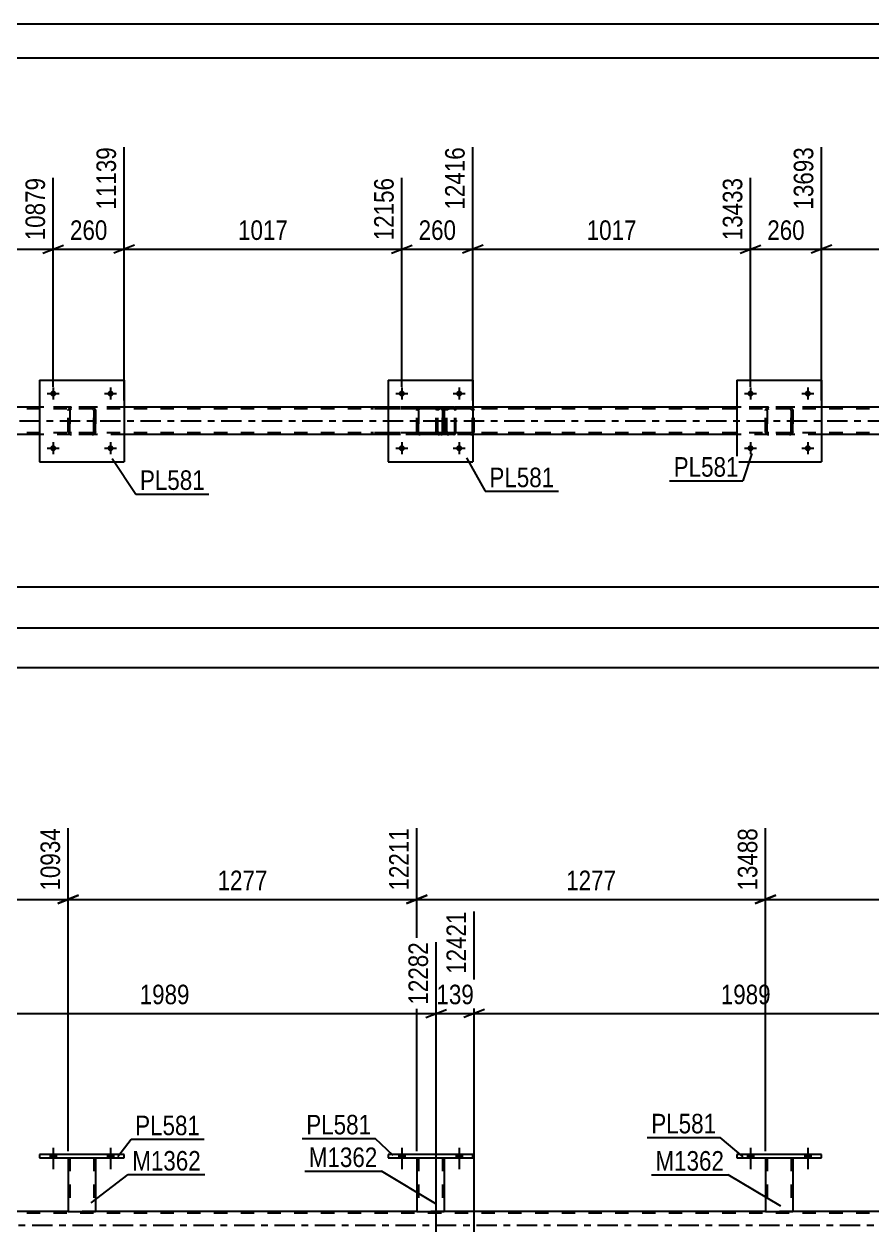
# Model space of a CAD drawing. Header units: millimetres. Extents: x -45 to 796, y -418 to 176.
# Drawn here: x 430.9 to 555.1, y -1 to 176 of the extents above; entities that cross this region are included whole.
import ezdxf

# ---------------------------------------------------------------- set-up
doc = ezdxf.new("R2010")
doc.units = ezdxf.units.MM
doc.linetypes.add('DXK_LINE_DOT2', pattern=[3.9198, 1.9599, -1.9599])
doc.linetypes.add('DXK_LINE_DOT3', pattern=[5.9187, 2.979, -0.9799, 0.9799, -0.9799])
doc.styles.add('Arial Narrow', font='ARIALN.TTF', dxfattribs={"height": 0.2})

# ---------------------------------------------------------------- blocks, each defined once
blk = doc.blocks.new('Unknown-122568648-1133')
at = {"color": 5, "linetype": 'Continuous'}
for p, q in [((795.73, 175.95), (-45.27, 175.95)), ((790.73, 170.95), (-40.27, 170.95))]:
    blk.add_line(p, q, dxfattribs=at)
blk = doc.blocks.new('Part-122568648-3938 - 3869')
at = {"color": 7, "linetype": 'DXK_LINE_DOT2'}
for p, q in [((539.53, 119.33), (539.57, 119.52)), ((539.57, 119.52), (539.53, 119.33)), ((539.53, 116.29), (539.53, 119.33)), ((539.53, 119.33), (539.53, 119.33)), ((539.53, 116.29), (539.53, 119.33)), ((539.77, 119.33), (539.79, 119.43)), ((539.77, 119.33), (539.79, 119.43)), ((539.77, 116.29), (539.77, 119.33)), ((539.77, 119.33), (539.77, 119.33)), ((539.77, 119.33), (539.77, 116.29)), ((539.84, 119.5), (539.79, 119.43)), ((539.83, 119.78), (540.01, 119.81)), ((540.01, 119.81), (539.83, 119.78)), ((539.92, 119.56), (539.84, 119.5)), ((540.01, 119.57), (539.92, 119.56)), ((543.05, 119.81), (540.01, 119.81)), ((543.05, 119.57), (540.01, 119.57)), ((543.05, 119.81), (543.23, 119.78)), ((543.23, 119.78), (543.05, 119.81)), ((543.14, 119.56), (543.05, 119.57)), ((543.22, 119.5), (543.14, 119.56)), ((543.22, 119.5), (543.27, 119.43)), ((543.27, 119.43), (543.29, 119.33)), ((543.29, 119.33), (543.27, 119.43)), ((543.29, 116.29), (543.29, 119.33)), ((543.29, 119.33), (543.29, 119.33)), ((543.29, 119.33), (543.29, 116.29)), ((543.49, 119.52), (543.53, 119.33)), ((543.53, 119.33), (543.49, 119.52)), ((543.53, 116.29), (543.53, 119.33)), ((543.53, 119.33), (543.53, 119.33)), ((543.53, 119.33), (543.53, 116.29)), ((539.53, 116.29), (539.53, 116.29)), ((539.57, 116.11), (539.53, 116.29)), ((539.53, 116.29), (539.57, 116.11)), ((539.77, 116.29), (539.77, 116.29)), ((539.79, 116.2), (539.77, 116.29)), ((539.79, 116.2), (539.77, 116.29)), ((539.84, 116.12), (539.79, 116.2)), ((540.01, 115.81), (539.83, 115.85)), ((539.83, 115.85), (540.01, 115.81)), ((539.92, 116.07), (539.84, 116.12)), ((540.01, 116.05), (539.92, 116.07)), ((543.05, 116.05), (540.01, 116.05)), ((543.05, 115.81), (540.01, 115.81)), ((543.14, 116.07), (543.05, 116.05)), ((543.23, 115.85), (543.05, 115.81)), ((543.05, 115.81), (543.23, 115.85)), ((543.22, 116.12), (543.14, 116.07)), ((543.27, 116.2), (543.22, 116.12)), ((543.29, 116.29), (543.27, 116.2)), ((543.27, 116.2), (543.29, 116.29)), ((543.29, 116.29), (543.29, 116.29)), ((543.53, 116.29), (543.49, 116.11)), ((543.49, 116.11), (543.53, 116.29)), ((543.53, 116.29), (543.53, 116.29))]:
    blk.add_line(p, q, dxfattribs=at)
at = {"color": 7, "linetype": 'DXK_LINE_DOT3'}
blk.add_line((541.53, 117.81), (541.53, 117.81), dxfattribs=at)
at = {"color": 7, "linetype": 'DXK_LINE_DOT2'}
for centre, start, end in [((540.01, 119.33), 112.5, 157.5), ((540.01, 119.33), 112.5, 157.5), ((543.05, 119.33), 22.5, 67.5), ((543.05, 119.33), 22.5, 67.5), ((540.01, 116.29), 202.5, 247.5), ((540.01, 116.29), 202.5, 247.5), ((543.05, 116.29), 292.5, 337.5), ((543.05, 116.29), 292.5, 337.5)]:
    blk.add_arc(centre, 0.48, start, end, dxfattribs=at)
blk = doc.blocks.new('Part-122568648-4022 - 3869')
at = {"color": 7, "linetype": 'DXK_LINE_DOT2'}
for p, q in [((699.79, 119.57), (57.33, 119.57)), ((699.79, 119.81), (75.61, 119.81)), ((445.57, 119.81), (433.17, 119.81)), ((496.65, 119.81), (484.25, 119.81)), ((547.73, 119.81), (535.33, 119.81)), ((699.79, 116.05), (57.33, 116.05)), ((445.57, 115.81), (433.17, 115.81)), ((496.65, 115.81), (484.25, 115.81)), ((547.73, 115.81), (535.33, 115.81))]:
    blk.add_line(p, q, dxfattribs=at)
at = {"color": 2, "linetype": 'Continuous'}
for p, q in [((433.17, 119.81), (394.49, 119.81)), ((484.25, 119.81), (445.57, 119.81)), ((535.33, 119.81), (496.65, 119.81)), ((576.37, 119.81), (547.73, 119.81)), ((433.17, 115.81), (394.49, 115.81)), ((484.25, 115.81), (445.57, 115.81)), ((535.33, 115.81), (496.65, 115.81)), ((576.51, 115.81), (547.73, 115.81))]:
    blk.add_line(p, q, dxfattribs=at)
at = {"color": 7, "linetype": 'DXK_LINE_DOT3'}
blk.add_line((57.33, 117.81), (699.79, 117.81), dxfattribs=at)
blk = doc.blocks.new('Part-122568648-4059 - 3869')
at = {"color": 7, "linetype": 'DXK_LINE_DOT2'}
for p, q in [((437.37, 119.33), (437.41, 119.52)), ((437.41, 119.52), (437.37, 119.33)), ((437.37, 116.29), (437.37, 119.33)), ((437.37, 119.33), (437.37, 119.33)), ((437.37, 116.29), (437.37, 119.33)), ((437.61, 119.33), (437.63, 119.43)), ((437.61, 119.33), (437.63, 119.43)), ((437.61, 116.29), (437.61, 119.33)), ((437.61, 119.33), (437.61, 119.33)), ((437.61, 119.33), (437.61, 116.29)), ((437.68, 119.5), (437.63, 119.43)), ((437.67, 119.78), (437.85, 119.81)), ((437.85, 119.81), (437.67, 119.78)), ((437.76, 119.56), (437.68, 119.5)), ((437.85, 119.57), (437.76, 119.56)), ((440.89, 119.81), (437.85, 119.81)), ((440.89, 119.57), (437.85, 119.57)), ((440.89, 119.81), (441.07, 119.78)), ((441.07, 119.78), (440.89, 119.81)), ((440.98, 119.56), (440.89, 119.57)), ((441.06, 119.5), (440.98, 119.56)), ((441.06, 119.5), (441.11, 119.43)), ((441.11, 119.43), (441.13, 119.33)), ((441.13, 119.33), (441.11, 119.43)), ((441.13, 116.29), (441.13, 119.33)), ((441.13, 119.33), (441.13, 119.33)), ((441.13, 119.33), (441.13, 116.29)), ((441.33, 119.52), (441.37, 119.33)), ((441.37, 119.33), (441.33, 119.52)), ((441.37, 116.29), (441.37, 119.33)), ((441.37, 119.33), (441.37, 119.33)), ((441.37, 119.33), (441.37, 116.29)), ((437.37, 116.29), (437.37, 116.29)), ((437.41, 116.11), (437.37, 116.29)), ((437.37, 116.29), (437.41, 116.11)), ((437.61, 116.29), (437.61, 116.29)), ((437.63, 116.2), (437.61, 116.29)), ((437.63, 116.2), (437.61, 116.29)), ((437.68, 116.12), (437.63, 116.2)), ((437.85, 115.81), (437.67, 115.85)), ((437.67, 115.85), (437.85, 115.81)), ((437.76, 116.07), (437.68, 116.12)), ((437.85, 116.05), (437.76, 116.07)), ((440.89, 116.05), (437.85, 116.05)), ((440.89, 115.81), (437.85, 115.81)), ((440.98, 116.07), (440.89, 116.05)), ((441.07, 115.85), (440.89, 115.81)), ((440.89, 115.81), (441.07, 115.85)), ((441.06, 116.12), (440.98, 116.07)), ((441.11, 116.2), (441.06, 116.12)), ((441.13, 116.29), (441.11, 116.2)), ((441.11, 116.2), (441.13, 116.29)), ((441.13, 116.29), (441.13, 116.29)), ((441.37, 116.29), (441.33, 116.11)), ((441.33, 116.11), (441.37, 116.29)), ((441.37, 116.29), (441.37, 116.29))]:
    blk.add_line(p, q, dxfattribs=at)
at = {"color": 7, "linetype": 'DXK_LINE_DOT3'}
blk.add_line((439.37, 117.81), (439.37, 117.81), dxfattribs=at)
at = {"color": 7, "linetype": 'DXK_LINE_DOT2'}
for centre, start, end in [((437.85, 119.33), 112.5, 157.5), ((437.85, 119.33), 112.5, 157.5), ((440.89, 119.33), 22.5, 67.5), ((440.89, 119.33), 22.5, 67.5), ((437.85, 116.29), 202.5, 247.5), ((437.85, 116.29), 202.5, 247.5), ((440.89, 116.29), 292.5, 337.5), ((440.89, 116.29), 292.5, 337.5)]:
    blk.add_arc(centre, 0.48, start, end, dxfattribs=at)
blk = doc.blocks.new('Part-122568648-3993 - 3869')
at = {"color": 7, "linetype": 'DXK_LINE_DOT2'}
for p, q in [((493.87, 119.81), (481.72, 119.81)), ((493.87, 119.57), (481.72, 119.57)), ((491.31, 119.5), (491.28, 119.33)), ((491.28, 116.29), (491.28, 119.33)), ((491.32, 119.52), (491.31, 119.5)), ((491.53, 119.33), (491.55, 119.43)), ((491.53, 116.29), (491.53, 119.33)), ((491.55, 119.43), (491.6, 119.5)), ((491.78, 119.81), (491.59, 119.78)), ((491.6, 119.5), (491.69, 119.56)), ((491.69, 119.56), (491.78, 119.57)), ((492.6, 119.81), (492.6, 119.57)), ((493.98, 119.78), (493.87, 119.81)), ((493.87, 119.57), (493.92, 119.56)), ((493.92, 119.56), (493.97, 119.5)), ((493.97, 119.5), (494, 119.43)), ((494.06, 119.67), (493.98, 119.78)), ((494, 119.43), (494.01, 119.33)), ((494.01, 116.29), (494.01, 119.33)), ((494.12, 119.52), (494.06, 119.67)), ((494.14, 119.33), (494.12, 119.52)), ((494.14, 116.29), (494.14, 119.33)), ((493.87, 116.05), (481.72, 116.05)), ((493.87, 115.81), (481.72, 115.81)), ((491.28, 116.29), (491.3, 116.2)), ((491.3, 116.2), (491.32, 116.11)), ((491.55, 116.2), (491.53, 116.29)), ((491.6, 116.13), (491.55, 116.2)), ((491.59, 115.85), (491.78, 115.81)), ((491.69, 116.07), (491.6, 116.13)), ((491.78, 116.05), (491.69, 116.07)), ((492.6, 115.81), (492.6, 116.05)), ((493.92, 116.07), (493.87, 116.05)), ((493.87, 115.81), (493.98, 115.85)), ((493.97, 116.13), (493.92, 116.07)), ((494, 116.2), (493.97, 116.13)), ((493.98, 115.85), (494.06, 115.96)), ((494.01, 116.29), (494, 116.2)), ((494.06, 115.96), (494.12, 116.11)), ((494.12, 116.11), (494.14, 116.29))]:
    blk.add_line(p, q, dxfattribs=at)
for centre, start, end in [((491.77, 119.32), 111.1941, 156.1506), ((491.77, 116.31), 203.8494, 248.8059)]:
    blk.add_arc(centre, 0.492, start, end, dxfattribs=at)
blk = doc.blocks.new('Part-122568648-4032 - 3869')
at = {"color": 7, "linetype": 'DXK_LINE_DOT2'}
for p, q in [((492.63, 119.5), (492.6, 119.33)), ((492.6, 116.29), (492.6, 119.33)), ((492.64, 119.52), (492.63, 119.5)), ((492.85, 119.33), (492.87, 119.43)), ((492.85, 116.29), (492.85, 119.33)), ((492.87, 119.43), (492.93, 119.5)), ((493.11, 119.81), (492.91, 119.78)), ((492.93, 119.5), (493.01, 119.56)), ((493.01, 119.56), (493.11, 119.57)), ((508.1, 119.81), (493.11, 119.81)), ((508.1, 119.57), (493.11, 119.57)), ((496.54, 119.78), (496.34, 119.81)), ((496.34, 119.57), (496.44, 119.56)), ((496.44, 119.56), (496.52, 119.5)), ((496.52, 119.5), (496.58, 119.43)), ((496.58, 119.43), (496.6, 119.33)), ((496.6, 116.29), (496.6, 119.33)), ((496.82, 119.5), (496.81, 119.52)), ((496.85, 119.33), (496.82, 119.5)), ((496.85, 116.29), (496.85, 119.33)), ((492.6, 116.29), (492.62, 116.2)), ((492.62, 116.2), (492.64, 116.11)), ((492.87, 116.2), (492.85, 116.29)), ((492.93, 116.13), (492.87, 116.2)), ((492.91, 115.85), (493.11, 115.81)), ((493.01, 116.07), (492.93, 116.13)), ((493.11, 116.05), (493.01, 116.07)), ((508.1, 116.05), (493.11, 116.05)), ((508.1, 115.81), (493.11, 115.81)), ((496.44, 116.07), (496.34, 116.05)), ((496.34, 115.81), (496.54, 115.85)), ((496.52, 116.13), (496.44, 116.07)), ((496.58, 116.2), (496.52, 116.13)), ((496.6, 116.29), (496.58, 116.2)), ((496.81, 116.11), (496.83, 116.2)), ((496.83, 116.2), (496.85, 116.29))]:
    blk.add_line(p, q, dxfattribs=at)
for centre, start, end in [((493.09, 119.31), 110.7583, 155.68), ((496.36, 119.31), 24.32, 69.2417), ((493.09, 116.32), 204.32, 249.2417), ((496.36, 116.32), 290.7583, 335.68)]:
    blk.add_arc(centre, 0.496, start, end, dxfattribs=at)
blk = doc.blocks.new('Part-122568648-4064 - 3869')
at = {"color": 2, "linetype": 'Continuous'}
for p, q in [((433.17, 123.81), (433.17, 111.81)), ((433.17, 123.81), (445.57, 123.81)), ((445.57, 123.81), (445.57, 111.81)), ((433.17, 111.81), (445.57, 111.81))]:
    blk.add_line(p, q, dxfattribs=at)
blk = doc.blocks.new('Part-122568648-4065 - 3869')
at = {"color": 7, "linetype": 'DXK_LINE_DOT2'}
for p, q in [((488.45, 119.33), (488.49, 119.52)), ((488.49, 119.52), (488.45, 119.33)), ((488.45, 116.29), (488.45, 119.33)), ((488.45, 119.33), (488.45, 119.33)), ((488.45, 116.29), (488.45, 119.33)), ((488.69, 119.33), (488.71, 119.43)), ((488.69, 119.33), (488.71, 119.43)), ((488.69, 116.29), (488.69, 119.33)), ((488.69, 119.33), (488.69, 119.33)), ((488.69, 119.33), (488.69, 116.29)), ((488.76, 119.5), (488.71, 119.43)), ((488.75, 119.78), (488.93, 119.81)), ((488.93, 119.81), (488.75, 119.78)), ((488.84, 119.56), (488.76, 119.5)), ((488.93, 119.57), (488.84, 119.56)), ((491.97, 119.81), (488.93, 119.81)), ((491.97, 119.57), (488.93, 119.57)), ((491.97, 119.81), (492.15, 119.78)), ((492.15, 119.78), (491.97, 119.81)), ((492.06, 119.56), (491.97, 119.57)), ((492.14, 119.5), (492.06, 119.56)), ((492.14, 119.5), (492.19, 119.43)), ((492.19, 119.43), (492.21, 119.33)), ((492.21, 119.33), (492.19, 119.43)), ((492.21, 116.29), (492.21, 119.33)), ((492.21, 119.33), (492.21, 119.33)), ((492.21, 119.33), (492.21, 116.29)), ((492.41, 119.52), (492.45, 119.33)), ((492.45, 119.33), (492.41, 119.52)), ((492.45, 116.29), (492.45, 119.33)), ((492.45, 119.33), (492.45, 119.33)), ((492.45, 119.33), (492.45, 116.29)), ((488.45, 116.29), (488.45, 116.29)), ((488.49, 116.11), (488.45, 116.29)), ((488.45, 116.29), (488.49, 116.11)), ((488.69, 116.29), (488.69, 116.29)), ((488.71, 116.2), (488.69, 116.29)), ((488.71, 116.2), (488.69, 116.29)), ((488.76, 116.12), (488.71, 116.2)), ((488.93, 115.81), (488.75, 115.85)), ((488.75, 115.85), (488.93, 115.81)), ((488.84, 116.07), (488.76, 116.12)), ((488.93, 116.05), (488.84, 116.07)), ((491.97, 116.05), (488.93, 116.05)), ((491.97, 115.81), (488.93, 115.81)), ((492.06, 116.07), (491.97, 116.05)), ((492.15, 115.85), (491.97, 115.81)), ((491.97, 115.81), (492.15, 115.85)), ((492.14, 116.12), (492.06, 116.07)), ((492.19, 116.2), (492.14, 116.12)), ((492.21, 116.29), (492.19, 116.2)), ((492.19, 116.2), (492.21, 116.29)), ((492.21, 116.29), (492.21, 116.29)), ((492.45, 116.29), (492.41, 116.11)), ((492.41, 116.11), (492.45, 116.29)), ((492.45, 116.29), (492.45, 116.29))]:
    blk.add_line(p, q, dxfattribs=at)
at = {"color": 7, "linetype": 'DXK_LINE_DOT3'}
blk.add_line((490.45, 117.81), (490.45, 117.81), dxfattribs=at)
at = {"color": 7, "linetype": 'DXK_LINE_DOT2'}
for centre, start, end in [((488.93, 119.33), 112.5, 157.5), ((488.93, 119.33), 112.5, 157.5), ((491.97, 119.33), 22.5, 67.5), ((491.97, 119.33), 22.5, 67.5), ((488.93, 116.29), 202.5, 247.5), ((488.93, 116.29), 202.5, 247.5), ((491.97, 116.29), 292.5, 337.5), ((491.97, 116.29), 292.5, 337.5)]:
    blk.add_arc(centre, 0.48, start, end, dxfattribs=at)
blk = doc.blocks.new('Part-122568648-4070 - 3869')
at = {"color": 2, "linetype": 'Continuous'}
for p, q in [((484.25, 123.81), (484.25, 111.81)), ((484.25, 123.81), (496.65, 123.81)), ((496.65, 123.81), (496.65, 111.81)), ((484.25, 111.81), (496.65, 111.81))]:
    blk.add_line(p, q, dxfattribs=at)
blk = doc.blocks.new('Bolt-122568648-4153 - 3869')
at = {"linetype": 'Continuous'}
for points in [[(486.69, 113.82, -1), (485.81, 113.82, -1)], [(495.09, 113.82, -1), (494.21, 113.82, -1)]]:
    blk.add_hatch(color=1, dxfattribs=at).paths.add_polyline_path(points)
at = {"color": 1, "linetype": 'Continuous'}
for p, q in [((485.37, 113.82), (487.13, 113.82)), ((486.25, 114.7), (486.25, 112.94)), ((493.77, 113.82), (495.53, 113.82)), ((494.65, 114.7), (494.65, 112.94))]:
    blk.add_line(p, q, dxfattribs=at)
blk = doc.blocks.new('Part-122568648-4083 - 3869')
at = {"color": 2, "linetype": 'Continuous'}
for p, q in [((535.33, 123.81), (535.33, 111.81)), ((535.33, 123.81), (547.73, 123.81)), ((547.73, 123.81), (547.73, 111.81)), ((535.33, 111.81), (547.73, 111.81))]:
    blk.add_line(p, q, dxfattribs=at)
blk = doc.blocks.new('Bolt-122568648-4109 - 3869')
at = {"linetype": 'Continuous'}
for points in [[(435.61, 113.82, -1), (434.73, 113.82, -1)], [(444.01, 113.82, -1), (443.13, 113.82, -1)]]:
    blk.add_hatch(color=1, dxfattribs=at).paths.add_polyline_path(points)
at = {"color": 1, "linetype": 'Continuous'}
for p, q in [((434.29, 113.82), (436.05, 113.82)), ((435.17, 114.7), (435.17, 112.94)), ((442.69, 113.82), (444.45, 113.82)), ((443.57, 114.7), (443.57, 112.94))]:
    blk.add_line(p, q, dxfattribs=at)
blk = doc.blocks.new('Bolt-122568648-4110 - 3869')
at = {"linetype": 'Continuous'}
for points in [[(435.61, 121.82, -1), (434.73, 121.82, -1)], [(444.01, 121.82, -1), (443.13, 121.82, -1)]]:
    blk.add_hatch(color=1, dxfattribs=at).paths.add_polyline_path(points)
at = {"color": 1, "linetype": 'Continuous'}
for p, q in [((435.17, 122.7), (435.17, 120.94)), ((443.57, 122.7), (443.57, 120.94)), ((434.29, 121.82), (436.05, 121.82)), ((442.69, 121.82), (444.45, 121.82))]:
    blk.add_line(p, q, dxfattribs=at)
blk = doc.blocks.new('Bolt-122568648-4142 - 3869')
at = {"linetype": 'Continuous'}
for points in [[(486.69, 121.82, -1), (485.81, 121.82, -1)], [(495.09, 121.82, -1), (494.21, 121.82, -1)]]:
    blk.add_hatch(color=1, dxfattribs=at).paths.add_polyline_path(points)
at = {"color": 1, "linetype": 'Continuous'}
for p, q in [((486.25, 122.7), (486.25, 120.94)), ((494.65, 122.7), (494.65, 120.94)), ((485.37, 121.82), (487.13, 121.82)), ((493.77, 121.82), (495.53, 121.82))]:
    blk.add_line(p, q, dxfattribs=at)
blk = doc.blocks.new('Bolt-122568648-4143 - 3869')
at = {"linetype": 'Continuous'}
for points in [[(537.77, 113.82, -1), (536.89, 113.82, -1)], [(546.17, 113.82, -1), (545.29, 113.82, -1)]]:
    blk.add_hatch(color=1, dxfattribs=at).paths.add_polyline_path(points)
at = {"color": 1, "linetype": 'Continuous'}
for p, q in [((536.45, 113.82), (538.21, 113.82)), ((537.33, 114.7), (537.33, 112.94)), ((544.85, 113.82), (546.61, 113.82)), ((545.73, 114.7), (545.73, 112.94))]:
    blk.add_line(p, q, dxfattribs=at)
blk = doc.blocks.new('Bolt-122568648-4144 - 3869')
at = {"linetype": 'Continuous'}
for points in [[(537.77, 121.82, -1), (536.89, 121.82, -1)], [(546.17, 121.82, -1), (545.29, 121.82, -1)]]:
    blk.add_hatch(color=1, dxfattribs=at).paths.add_polyline_path(points)
at = {"color": 1, "linetype": 'Continuous'}
for p, q in [((537.33, 122.7), (537.33, 120.94)), ((545.73, 122.7), (545.73, 120.94)), ((536.45, 121.82), (538.21, 121.82)), ((544.85, 121.82), (546.61, 121.82))]:
    blk.add_line(p, q, dxfattribs=at)
blk = doc.blocks.new('Bolt-122568648-5438 - 5055')
at = {"linetype": 'Continuous'}
for points in [[(485.81, 9.84), (486.69, 9.84), (486.69, 10.32), (485.81, 10.32)], [(494.21, 9.84), (495.09, 9.84), (495.09, 10.32), (494.21, 10.32)]]:
    blk.add_hatch(color=1, dxfattribs=at).paths.add_polyline_path(points)
at = {"color": 1, "linetype": 'Continuous'}
for p, q in [((486.25, 11.32), (486.25, 8.2)), ((494.65, 11.32), (494.65, 8.2)), ((485.81, 10.32), (485.81, 9.84)), ((486.69, 10.32), (486.69, 9.84)), ((494.21, 10.32), (494.21, 9.84)), ((495.09, 10.32), (495.09, 9.84))]:
    blk.add_line(p, q, dxfattribs=at)
blk = doc.blocks.new('Part-122568648-5390 - 5055')
at = {"color": 2, "linetype": 'Continuous'}
for p, q in [((433.17, 10.32), (433.17, 9.84)), ((445.57, 10.32), (433.17, 10.32)), ((433.17, 9.84), (445.57, 9.84)), ((445.57, 9.84), (445.57, 10.32))]:
    blk.add_line(p, q, dxfattribs=at)
blk = doc.blocks.new('Part-122568648-5289 - 5055')
at = {"color": 2, "linetype": 'Continuous'}
for p, q in [((437.37, 2), (390.29, 2)), ((488.45, 2), (441.37, 2)), ((539.53, 2), (492.45, 2)), ((576.51, 2), (543.53, 2))]:
    blk.add_line(p, q, dxfattribs=at)
at = {"color": 7, "linetype": 'DXK_LINE_DOT2'}
for p, q in [((441.37, 2), (437.37, 2)), ((492.45, 2), (488.45, 2)), ((543.53, 2), (539.53, 2)), ((699.79, 1.76), (0, 1.76))]:
    blk.add_line(p, q, dxfattribs=at)
at = {"color": 7, "linetype": 'DXK_LINE_DOT3'}
blk.add_line((0, 0), (699.79, 0), dxfattribs=at)
blk = doc.blocks.new('Bolt-122568648-5478 - 5055')
at = {"linetype": 'Continuous'}
for points in [[(536.89, 9.84), (537.77, 9.84), (537.77, 10.32), (536.89, 10.32)], [(545.29, 9.84), (546.17, 9.84), (546.17, 10.32), (545.29, 10.32)]]:
    blk.add_hatch(color=1, dxfattribs=at).paths.add_polyline_path(points)
at = {"color": 1, "linetype": 'Continuous'}
for p, q in [((537.33, 11.32), (537.33, 8.2)), ((545.73, 11.32), (545.73, 8.2)), ((536.89, 10.32), (536.89, 9.84)), ((537.77, 10.32), (537.77, 9.84)), ((545.29, 10.32), (545.29, 9.84)), ((546.17, 10.32), (546.17, 9.84))]:
    blk.add_line(p, q, dxfattribs=at)
blk = doc.blocks.new('Part-122568648-5385 - 5055')
at = {"color": 2, "linetype": 'Continuous'}
for p, q in [((437.37, 9.84), (437.37, 2)), ((441.37, 9.84), (441.37, 2)), ((437.37, 2), (441.37, 2))]:
    blk.add_line(p, q, dxfattribs=at)
at = {"color": 7, "linetype": 'DXK_LINE_DOT2'}
for p, q in [((437.37, 9.84), (441.37, 9.84)), ((437.37, 9.84), (437.37, 9.84)), ((437.37, 9.84), (437.37, 9.84)), ((437.61, 9.84), (437.61, 2)), ((441.13, 9.84), (441.13, 2)), ((441.37, 9.84), (441.37, 9.84)), ((441.37, 9.84), (441.37, 9.84)), ((441.07, 2), (441.11, 2)), ((441.07, 2), (441.11, 2)), ((441.11, 2), (441.13, 2)), ((441.11, 2), (441.13, 2))]:
    blk.add_line(p, q, dxfattribs=at)
blk = doc.blocks.new('Bolt-122568648-5436 - 5055')
at = {"linetype": 'Continuous'}
for points in [[(434.73, 9.84), (435.61, 9.84), (435.61, 10.32), (434.73, 10.32)], [(443.13, 9.84), (444.01, 9.84), (444.01, 10.32), (443.13, 10.32)]]:
    blk.add_hatch(color=1, dxfattribs=at).paths.add_polyline_path(points)
at = {"color": 1, "linetype": 'Continuous'}
for p, q in [((435.17, 11.32), (435.17, 8.2)), ((443.57, 11.32), (443.57, 8.2)), ((434.73, 10.32), (434.73, 9.84)), ((435.61, 10.32), (435.61, 9.84)), ((443.13, 10.32), (443.13, 9.84)), ((444.01, 10.32), (444.01, 9.84))]:
    blk.add_line(p, q, dxfattribs=at)
blk = doc.blocks.new('Bolt-122568648-5437 - 5055')
at = {"linetype": 'Continuous'}
for points in [[(434.73, 9.84), (435.61, 9.84), (435.61, 10.32), (434.73, 10.32)], [(443.13, 9.84), (444.01, 9.84), (444.01, 10.32), (443.13, 10.32)]]:
    blk.add_hatch(color=1, dxfattribs=at).paths.add_polyline_path(points)
at = {"color": 1, "linetype": 'Continuous'}
for p, q in [((435.17, 11.32), (435.17, 8.2)), ((443.57, 11.32), (443.57, 8.2)), ((434.73, 10.32), (434.73, 9.84)), ((435.61, 10.32), (435.61, 9.84)), ((443.13, 10.32), (443.13, 9.84)), ((444.01, 10.32), (444.01, 9.84))]:
    blk.add_line(p, q, dxfattribs=at)
blk = doc.blocks.new('Part-122568648-5444 - 5055')
at = {"color": 2, "linetype": 'Continuous'}
for p, q in [((488.45, 9.84), (488.45, 2)), ((492.45, 9.84), (492.45, 2)), ((488.45, 2), (492.45, 2))]:
    blk.add_line(p, q, dxfattribs=at)
at = {"color": 7, "linetype": 'DXK_LINE_DOT2'}
for p, q in [((488.45, 9.84), (492.45, 9.84)), ((488.45, 9.84), (488.45, 9.84)), ((488.45, 9.84), (488.45, 9.84)), ((488.69, 9.84), (488.69, 2)), ((492.21, 9.84), (492.21, 2)), ((492.45, 9.84), (492.45, 9.84)), ((492.45, 9.84), (492.45, 9.84)), ((492.15, 2), (492.19, 2)), ((492.15, 2), (492.19, 2)), ((492.19, 2), (492.21, 2)), ((492.19, 2), (492.21, 2))]:
    blk.add_line(p, q, dxfattribs=at)
blk = doc.blocks.new('Part-122568648-5449 - 5055')
at = {"color": 2, "linetype": 'Continuous'}
for p, q in [((484.25, 10.32), (484.25, 9.84)), ((496.65, 10.32), (484.25, 10.32)), ((484.25, 9.84), (496.65, 9.84)), ((496.65, 9.84), (496.65, 10.32))]:
    blk.add_line(p, q, dxfattribs=at)
blk = doc.blocks.new('Part-122568648-5459 - 5055')
at = {"color": 2, "linetype": 'Continuous'}
for p, q in [((539.53, 9.84), (539.53, 2)), ((543.53, 9.84), (543.53, 2)), ((539.53, 2), (543.53, 2))]:
    blk.add_line(p, q, dxfattribs=at)
at = {"color": 7, "linetype": 'DXK_LINE_DOT2'}
for p, q in [((539.53, 9.84), (543.53, 9.84)), ((539.53, 9.84), (539.53, 9.84)), ((539.53, 9.84), (539.53, 9.84)), ((539.77, 9.84), (539.77, 2)), ((543.29, 9.84), (543.29, 2)), ((543.53, 9.84), (543.53, 9.84)), ((543.53, 9.84), (543.53, 9.84)), ((543.23, 2), (543.27, 2)), ((543.23, 2), (543.27, 2)), ((543.27, 2), (543.29, 2)), ((543.27, 2), (543.29, 2))]:
    blk.add_line(p, q, dxfattribs=at)
blk = doc.blocks.new('Part-122568648-5464 - 5055')
at = {"color": 2, "linetype": 'Continuous'}
for p, q in [((535.33, 10.32), (535.33, 9.84)), ((547.73, 10.32), (535.33, 10.32)), ((535.33, 9.84), (547.73, 9.84)), ((547.73, 9.84), (547.73, 10.32))]:
    blk.add_line(p, q, dxfattribs=at)
blk = doc.blocks.new('Bolt-122568648-5477 - 5055')
at = {"linetype": 'Continuous'}
for points in [[(485.81, 9.84), (486.69, 9.84), (486.69, 10.32), (485.81, 10.32)], [(494.21, 9.84), (495.09, 9.84), (495.09, 10.32), (494.21, 10.32)]]:
    blk.add_hatch(color=1, dxfattribs=at).paths.add_polyline_path(points)
at = {"color": 1, "linetype": 'Continuous'}
for p, q in [((486.25, 11.32), (486.25, 8.2)), ((494.65, 11.32), (494.65, 8.2)), ((485.81, 10.32), (485.81, 9.84)), ((486.69, 10.32), (486.69, 9.84)), ((494.21, 10.32), (494.21, 9.84)), ((495.09, 10.32), (495.09, 9.84))]:
    blk.add_line(p, q, dxfattribs=at)
blk = doc.blocks.new('Bolt-122568648-5479 - 5055')
at = {"linetype": 'Continuous'}
for points in [[(536.89, 9.84), (537.77, 9.84), (537.77, 10.32), (536.89, 10.32)], [(545.29, 9.84), (546.17, 9.84), (546.17, 10.32), (545.29, 10.32)]]:
    blk.add_hatch(color=1, dxfattribs=at).paths.add_polyline_path(points)
at = {"color": 1, "linetype": 'Continuous'}
for p, q in [((537.33, 11.32), (537.33, 8.2)), ((545.73, 11.32), (545.73, 8.2)), ((536.89, 10.32), (536.89, 9.84)), ((537.77, 10.32), (537.77, 9.84)), ((545.29, 10.32), (545.29, 9.84)), ((546.17, 10.32), (546.17, 9.84))]:
    blk.add_line(p, q, dxfattribs=at)
blk = doc.blocks.new('StraightDimension-122568648-4487 - 3869')
at = {"color": 7, "linetype": 'Continuous'}
blk.add_line((14.77, 81.68), (700.43, 81.68), dxfattribs=at)
blk = doc.blocks.new('StraightDimension-122568648-4349 - 3869')
at = {"color": 7, "linetype": 'Continuous'}
blk.add_line((15.41, 93.53), (580.9, 93.53), dxfattribs=at)
blk = doc.blocks.new('StraightDimension-122568648-4508 - 3869')
at = {"color": 7, "linetype": 'Continuous'}
blk.add_line((15.41, 87.48), (699.79, 87.48), dxfattribs=at)
blk = doc.blocks.new('StraightDimension-122568648-12211 - 3869')
at = {"color": 7, "linetype": 'Continuous'}
for p, q in [((547.73, 120.81), (547.73, 157.93)), ((579.97, 125.98), (579.97, 157.93)), ((549.23, 143.59), (546.23, 142.39)), ((578.47, 142.39), (581.47, 143.59)), ((547.73, 142.99), (579.97, 142.99))]:
    blk.add_line(p, q, dxfattribs=at)
at = {"color": 0, "linetype": 'Continuous'}
blk.add_wipeout([(579.37, 158.53), (575.17, 158.53), (575.17, 148.19), (579.37, 148.19)], dxfattribs=at)
at = {"color": 0}
blk.add_wipeout([(567.19, 143.74), (567.19, 147.94), (560.51, 147.94), (560.51, 143.74)], dxfattribs=at)
at = {"color": 3, "linetype": 'Continuous', "style": 'Arial Narrow'}
blk.add_text('14499', height=2.863, rotation=90.0002, dxfattribs=at).set_placement((578.77, 148.79))
at = {"color": 3, "style": 'Arial Narrow'}
blk.add_text('806', height=2.863, dxfattribs=at).set_placement((561.11, 144.34))
blk = doc.blocks.new('StraightDimension-122568648-12212 - 3869')
at = {"color": 7, "linetype": 'Continuous'}
for p, q in [((547.73, 120.81), (547.73, 157.93)), ((537.33, 122.82), (537.33, 153.43)), ((535.83, 142.39), (538.83, 143.59)), ((549.23, 143.59), (546.23, 142.39)), ((537.33, 142.99), (547.73, 142.99))]:
    blk.add_line(p, q, dxfattribs=at)
at = {"color": 0}
blk.add_wipeout([(545.87, 143.74), (545.87, 147.94), (539.19, 147.94), (539.19, 143.74)], dxfattribs=at)
at = {"color": 3, "style": 'Arial Narrow'}
blk.add_text('260', height=2.863, dxfattribs=at).set_placement((539.79, 144.34))
at = {"color": 0, "linetype": 'Continuous'}
blk.add_wipeout([(547.13, 158.53), (542.93, 158.53), (542.93, 148.19), (547.13, 148.19)], dxfattribs=at)
at = {"color": 3, "linetype": 'Continuous', "style": 'Arial Narrow'}
blk.add_text('13693', height=2.863, rotation=90.0002, dxfattribs=at).set_placement((546.53, 148.79))
blk = doc.blocks.new('StraightDimension-122568648-12213 - 3869')
at = {"color": 7, "linetype": 'Continuous'}
for p, q in [((496.65, 120.81), (496.65, 157.93)), ((537.33, 122.82), (537.33, 153.43)), ((498.15, 143.59), (495.15, 142.39)), ((535.83, 142.39), (538.83, 143.59)), ((496.65, 142.99), (537.33, 142.99))]:
    blk.add_line(p, q, dxfattribs=at)
at = {"color": 0, "linetype": 'Continuous'}
blk.add_wipeout([(536.73, 154.03), (532.53, 154.03), (532.53, 143.69), (536.73, 143.69)], dxfattribs=at)
at = {"color": 0}
blk.add_wipeout([(521.25, 143.74), (521.25, 147.94), (512.73, 147.94), (512.73, 143.74)], dxfattribs=at)
at = {"color": 3, "linetype": 'Continuous', "style": 'Arial Narrow'}
blk.add_text('13433', height=2.863, rotation=90.0002, dxfattribs=at).set_placement((536.13, 144.29))
at = {"color": 3, "style": 'Arial Narrow'}
blk.add_text('1017', height=2.863, dxfattribs=at).set_placement((513.33, 144.34))
blk = doc.blocks.new('StraightDimension-122568648-12214 - 3869')
at = {"color": 7, "linetype": 'Continuous'}
for p, q in [((496.65, 120.81), (496.65, 157.93)), ((486.25, 122.82), (486.25, 153.43)), ((484.75, 142.39), (487.75, 143.59)), ((498.15, 143.59), (495.15, 142.39)), ((486.25, 142.99), (496.65, 142.99))]:
    blk.add_line(p, q, dxfattribs=at)
at = {"color": 0}
blk.add_wipeout([(494.79, 143.74), (494.79, 147.94), (488.11, 147.94), (488.11, 143.74)], dxfattribs=at)
at = {"color": 3, "style": 'Arial Narrow'}
blk.add_text('260', height=2.863, dxfattribs=at).set_placement((488.71, 144.34))
at = {"color": 0, "linetype": 'Continuous'}
blk.add_wipeout([(496.05, 158.53), (491.85, 158.53), (491.85, 148.19), (496.05, 148.19)], dxfattribs=at)
at = {"color": 3, "linetype": 'Continuous', "style": 'Arial Narrow'}
blk.add_text('12416', height=2.863, rotation=90.0002, dxfattribs=at).set_placement((495.45, 148.79))
blk = doc.blocks.new('StraightDimension-122568648-12215 - 3869')
at = {"color": 7, "linetype": 'Continuous'}
for p, q in [((445.57, 120.81), (445.57, 157.93)), ((486.25, 122.82), (486.25, 153.43)), ((447.07, 143.59), (444.07, 142.39)), ((484.75, 142.39), (487.75, 143.59)), ((445.57, 142.99), (486.25, 142.99))]:
    blk.add_line(p, q, dxfattribs=at)
at = {"color": 0, "linetype": 'Continuous'}
blk.add_wipeout([(485.65, 154.03), (481.45, 154.03), (481.45, 143.69), (485.65, 143.69)], dxfattribs=at)
at = {"color": 0}
blk.add_wipeout([(470.17, 143.74), (470.17, 147.94), (461.65, 147.94), (461.65, 143.74)], dxfattribs=at)
at = {"color": 3, "linetype": 'Continuous', "style": 'Arial Narrow'}
blk.add_text('12156', height=2.863, rotation=90.0002, dxfattribs=at).set_placement((485.05, 144.29))
at = {"color": 3, "style": 'Arial Narrow'}
blk.add_text('1017', height=2.863, dxfattribs=at).set_placement((462.25, 144.34))
blk = doc.blocks.new('StraightDimension-122568648-12216 - 3869')
at = {"color": 7, "linetype": 'Continuous'}
for p, q in [((445.57, 120.81), (445.57, 157.93)), ((435.17, 122.82), (435.17, 153.43)), ((433.67, 142.39), (436.67, 143.59)), ((447.07, 143.59), (444.07, 142.39)), ((435.17, 142.99), (445.57, 142.99))]:
    blk.add_line(p, q, dxfattribs=at)
at = {"color": 0}
blk.add_wipeout([(443.71, 143.74), (443.71, 147.94), (437.03, 147.94), (437.03, 143.74)], dxfattribs=at)
at = {"color": 3, "style": 'Arial Narrow'}
blk.add_text('260', height=2.863, dxfattribs=at).set_placement((437.63, 144.34))
at = {"color": 0, "linetype": 'Continuous'}
blk.add_wipeout([(444.97, 158.53), (440.77, 158.53), (440.77, 148.19), (444.97, 148.19)], dxfattribs=at)
at = {"color": 3, "linetype": 'Continuous', "style": 'Arial Narrow'}
blk.add_text('11139', height=2.863, rotation=90.0002, dxfattribs=at).set_placement((444.37, 148.79))
blk = doc.blocks.new('StraightDimension-122568648-12217 - 3869')
at = {"color": 7, "linetype": 'Continuous'}
for p, q in [((394.49, 120.81), (394.49, 156.1)), ((435.17, 122.82), (435.17, 153.43)), ((395.99, 143.59), (392.99, 142.39)), ((433.67, 142.39), (436.67, 143.59)), ((394.49, 142.99), (435.17, 142.99))]:
    blk.add_line(p, q, dxfattribs=at)
at = {"color": 0, "linetype": 'Continuous'}
blk.add_wipeout([(434.57, 154.03), (430.37, 154.03), (430.37, 143.69), (434.57, 143.69)], dxfattribs=at)
at = {"color": 0}
blk.add_wipeout([(419.09, 143.74), (419.09, 147.94), (410.57, 147.94), (410.57, 143.74)], dxfattribs=at)
at = {"color": 3, "linetype": 'Continuous', "style": 'Arial Narrow'}
blk.add_text('10879', height=2.863, rotation=90.0002, dxfattribs=at).set_placement((433.97, 144.29))
at = {"color": 3, "style": 'Arial Narrow'}
blk.add_text('1017', height=2.863, dxfattribs=at).set_placement((411.17, 144.34))
blk = doc.blocks.new('StraightDimension-122568648-6323 - 5055')
at = {"color": 7, "linetype": 'Continuous'}
for p, q in [((539.53, 10.84), (539.53, 58.15)), ((590.61, 10.84), (590.61, 58.15)), ((541.03, 48.31), (538.03, 47.11)), ((589.11, 47.11), (592.11, 48.31)), ((539.53, 47.71), (590.61, 47.71))]:
    blk.add_line(p, q, dxfattribs=at)
at = {"color": 0, "linetype": 'Continuous'}
blk.add_wipeout([(590.01, 58.75), (585.81, 58.75), (585.81, 48.41), (590.01, 48.41)], dxfattribs=at)
at = {"color": 0}
blk.add_wipeout([(569.33, 48.46), (569.33, 52.66), (560.81, 52.66), (560.81, 48.46)], dxfattribs=at)
at = {"color": 3, "linetype": 'Continuous', "style": 'Arial Narrow'}
blk.add_text('14765', height=2.863, rotation=90.0002, dxfattribs=at).set_placement((589.41, 49.01))
at = {"color": 3, "style": 'Arial Narrow'}
blk.add_text('1277', height=2.863, dxfattribs=at).set_placement((561.41, 49.06))
blk = doc.blocks.new('StraightDimension-122568648-13005 - 5055')
at = {"color": 7, "linetype": 'Continuous'}
for p, q in [((496.85, -1), (496.85, 45.94)), ((576.41, -1), (576.41, 41.44)), ((498.35, 31.6), (495.35, 30.4)), ((496.85, 31), (576.41, 31)), ((574.91, 30.4), (577.91, 31.6))]:
    blk.add_line(p, q, dxfattribs=at)
at = {"color": 0, "linetype": 'Continuous'}
blk.add_wipeout([(575.81, 42.04), (571.61, 42.04), (571.61, 31.7), (575.81, 31.7)], dxfattribs=at)
at = {"color": 0}
blk.add_wipeout([(540.89, 31.75), (540.89, 35.95), (532.38, 35.95), (532.38, 31.75)], dxfattribs=at)
at = {"color": 3, "linetype": 'Continuous', "style": 'Arial Narrow'}
blk.add_text('14410', height=2.863, rotation=90.0002, dxfattribs=at).set_placement((575.21, 32.3))
at = {"color": 3, "style": 'Arial Narrow'}
blk.add_text('1989', height=2.863, dxfattribs=at).set_placement((532.98, 32.35))
blk = doc.blocks.new('StraightDimension-122568648-6313 - 5055')
at = {"color": 7, "linetype": 'Continuous'}
for p, q in [((488.45, 10.84), (488.45, 58.15)), ((539.53, 10.84), (539.53, 58.15)), ((489.95, 48.31), (486.95, 47.11)), ((538.03, 47.11), (541.03, 48.31)), ((488.45, 47.71), (539.53, 47.71))]:
    blk.add_line(p, q, dxfattribs=at)
at = {"color": 0, "linetype": 'Continuous'}
blk.add_wipeout([(538.93, 58.75), (534.73, 58.75), (534.73, 48.41), (538.93, 48.41)], dxfattribs=at)
at = {"color": 0}
blk.add_wipeout([(518.25, 48.46), (518.25, 52.66), (509.73, 52.66), (509.73, 48.46)], dxfattribs=at)
at = {"color": 3, "linetype": 'Continuous', "style": 'Arial Narrow'}
blk.add_text('13488', height=2.863, rotation=90.0002, dxfattribs=at).set_placement((538.33, 49.01))
at = {"color": 3, "style": 'Arial Narrow'}
blk.add_text('1277', height=2.863, dxfattribs=at).set_placement((510.33, 49.06))
blk = doc.blocks.new('StraightDimension-122568648-6303 - 5055')
at = {"color": 7, "linetype": 'Continuous'}
for p, q in [((437.37, 10.84), (437.37, 58.15)), ((488.45, 10.84), (488.45, 58.15)), ((438.87, 48.31), (435.87, 47.11)), ((486.95, 47.11), (489.95, 48.31)), ((437.37, 47.71), (488.45, 47.71))]:
    blk.add_line(p, q, dxfattribs=at)
at = {"color": 0, "linetype": 'Continuous'}
blk.add_wipeout([(487.85, 58.75), (483.65, 58.75), (483.65, 48.41), (487.85, 48.41)], dxfattribs=at)
at = {"color": 0}
blk.add_wipeout([(467.17, 48.46), (467.17, 52.66), (458.65, 52.66), (458.65, 48.46)], dxfattribs=at)
at = {"color": 3, "linetype": 'Continuous', "style": 'Arial Narrow'}
blk.add_text('12211', height=2.863, rotation=90.0002, dxfattribs=at).set_placement((487.25, 49.01))
at = {"color": 3, "style": 'Arial Narrow'}
blk.add_text('1277', height=2.863, dxfattribs=at).set_placement((459.25, 49.06))
blk = doc.blocks.new('StraightDimension-122568648-6293 - 5055')
at = {"color": 7, "linetype": 'Continuous'}
for p, q in [((437.37, 10.84), (437.37, 58.15)), ((386.29, 10.84), (386.29, 56.33)), ((387.79, 48.31), (384.79, 47.11)), ((435.87, 47.11), (438.87, 48.31)), ((386.29, 47.71), (437.37, 47.71))]:
    blk.add_line(p, q, dxfattribs=at)
at = {"color": 0, "linetype": 'Continuous'}
blk.add_wipeout([(436.77, 58.75), (432.57, 58.75), (432.57, 48.41), (436.77, 48.41)], dxfattribs=at)
at = {"color": 0}
blk.add_wipeout([(416.09, 48.46), (416.09, 52.66), (407.57, 52.66), (407.57, 48.46)], dxfattribs=at)
at = {"color": 3, "linetype": 'Continuous', "style": 'Arial Narrow'}
blk.add_text('10934', height=2.863, rotation=90.0002, dxfattribs=at).set_placement((436.17, 49.01))
at = {"color": 3, "style": 'Arial Narrow'}
blk.add_text('1277', height=2.863, dxfattribs=at).set_placement((408.17, 49.06))
blk = doc.blocks.new('StraightDimension-122568648-13006 - 5055')
at = {"color": 7, "linetype": 'Continuous'}
for p, q in [((496.85, -1), (496.85, 45.94)), ((491.28, -1), (491.28, 41.44)), ((489.78, 30.4), (492.78, 31.6)), ((491.28, 31), (496.85, 31)), ((498.35, 31.6), (495.35, 30.4))]:
    blk.add_line(p, q, dxfattribs=at)
at = {"color": 0}
blk.add_wipeout([(497.41, 31.75), (497.41, 35.95), (490.72, 35.95), (490.72, 31.75)], dxfattribs=at)
at = {"color": 3, "style": 'Arial Narrow'}
blk.add_text('139', height=2.863, dxfattribs=at).set_placement((491.32, 32.35))
at = {"color": 0, "linetype": 'Continuous'}
blk.add_wipeout([(496.25, 46.54), (492.05, 46.54), (492.05, 36.2), (496.25, 36.2)], dxfattribs=at)
at = {"color": 3, "linetype": 'Continuous', "style": 'Arial Narrow'}
blk.add_text('12421', height=2.863, rotation=90.0002, dxfattribs=at).set_placement((495.65, 36.8))
blk = doc.blocks.new('StraightDimension-122568648-13007 - 5055')
at = {"color": 7, "linetype": 'Continuous'}
for p, q in [((411.72, -1), (411.72, 45.94)), ((491.28, -1), (491.28, 41.44)), ((413.22, 31.6), (410.22, 30.4)), ((411.72, 31), (491.28, 31)), ((489.78, 30.4), (492.78, 31.6))]:
    blk.add_line(p, q, dxfattribs=at)
at = {"color": 0, "linetype": 'Continuous'}
blk.add_wipeout([(490.68, 42.04), (486.48, 42.04), (486.48, 31.7), (490.68, 31.7)], dxfattribs=at)
at = {"color": 0}
blk.add_wipeout([(455.76, 31.75), (455.76, 35.95), (447.24, 35.95), (447.24, 31.75)], dxfattribs=at)
at = {"color": 3, "linetype": 'Continuous', "style": 'Arial Narrow'}
blk.add_text('12282', height=2.863, rotation=90.0002, dxfattribs=at).set_placement((490.08, 32.3))
at = {"color": 3, "style": 'Arial Narrow'}
blk.add_text('1989', height=2.863, dxfattribs=at).set_placement((447.84, 32.35))
blk = doc.blocks.new('Mark-122568648-4066 - 3869')
at = {"color": 0}
blk.add_wipeout([(508.59, 108.11), (508.59, 111.11), (499.08, 111.11), (499.08, 108.11)], dxfattribs=at)
blk.add_wipeout([(508.59, 108.11), (508.59, 111.11), (499.08, 111.11), (499.08, 108.11)], dxfattribs=at)
at = {"color": 30, "linetype": 'Continuous'}
for p, q in [((495.71, 112.43), (498.48, 107.51)), ((498.48, 107.51), (509.19, 107.51))]:
    blk.add_line(p, q, dxfattribs=at)
at = {"color": 3, "style": 'Arial Narrow'}
blk.add_text('PL581', height=2.863, dxfattribs=at).set_placement((499.08, 108.11))
blk = doc.blocks.new('Mark-122568648-4060 - 3869')
at = {"color": 0}
blk.add_wipeout([(457.38, 107.71), (457.38, 110.71), (447.88, 110.71), (447.88, 107.71)], dxfattribs=at)
blk.add_wipeout([(457.38, 107.71), (457.38, 110.71), (447.88, 110.71), (447.88, 107.71)], dxfattribs=at)
at = {"color": 30, "linetype": 'Continuous'}
for p, q in [((443.8, 112.33), (447.28, 107.11)), ((447.28, 107.11), (457.98, 107.11))]:
    blk.add_line(p, q, dxfattribs=at)
at = {"color": 3, "style": 'Arial Narrow'}
blk.add_text('PL581', height=2.863, dxfattribs=at).set_placement((447.88, 107.71))
blk = doc.blocks.new('Mark-122568648-4079 - 3869')
at = {"color": 0}
blk.add_wipeout([(535.59, 109.65), (535.59, 112.65), (526.08, 112.65), (526.08, 109.65)], dxfattribs=at)
blk.add_wipeout([(535.59, 109.65), (535.59, 112.65), (526.08, 112.65), (526.08, 109.65)], dxfattribs=at)
at = {"color": 30, "linetype": 'Continuous'}
for p in [(537.55, 113.03), (525.48, 109.05)]:
    blk.add_line(p, (536.19, 109.05), dxfattribs=at)
at = {"color": 3, "style": 'Arial Narrow'}
blk.add_text('PL581', height=2.863, dxfattribs=at).set_placement((526.08, 109.65))
blk = doc.blocks.new('Mark-122568648-5386 - 5055')
at = {"color": 0}
blk.add_wipeout([(456.68, 13.16), (456.68, 16.16), (447.18, 16.16), (447.18, 13.16)], dxfattribs=at)
blk.add_wipeout([(456.68, 13.16), (456.68, 16.16), (447.18, 16.16), (447.18, 13.16)], dxfattribs=at)
at = {"color": 30, "linetype": 'Continuous'}
for p, q in [((444.64, 10.04), (446.58, 12.56)), ((446.58, 12.56), (457.28, 12.56))]:
    blk.add_line(p, q, dxfattribs=at)
at = {"color": 3, "style": 'Arial Narrow'}
blk.add_text('PL581', height=2.863, dxfattribs=at).set_placement((447.18, 13.16))
blk = doc.blocks.new('Mark-122568648-5440 - 5055')
at = {"color": 0}
blk.add_wipeout([(482.67, 8.5), (482.67, 11.5), (472.62, 11.5), (472.62, 8.5)], dxfattribs=at)
blk.add_wipeout([(482.67, 8.5), (482.67, 11.5), (472.62, 11.5), (472.62, 8.5)], dxfattribs=at)
at = {"color": 30, "linetype": 'Continuous'}
for p in [(472.02, 7.9), (491.22, 3.1)]:
    blk.add_line(p, (483.27, 7.9), dxfattribs=at)
at = {"color": 3, "style": 'Arial Narrow'}
blk.add_text('M1362', height=2.863, dxfattribs=at).set_placement((472.62, 8.5))
blk = doc.blocks.new('Mark-122568648-5460 - 5055')
at = {"color": 0}
blk.add_wipeout([(532.3, 13.43), (532.3, 16.43), (522.8, 16.43), (522.8, 13.43)], dxfattribs=at)
blk.add_wipeout([(532.3, 13.43), (532.3, 16.43), (522.8, 16.43), (522.8, 13.43)], dxfattribs=at)
at = {"color": 30, "linetype": 'Continuous'}
for p in [(522.2, 12.83), (536.26, 9.97)]:
    blk.add_line(p, (532.9, 12.83), dxfattribs=at)
at = {"color": 3, "style": 'Arial Narrow'}
blk.add_text('PL581', height=2.863, dxfattribs=at).set_placement((522.8, 13.43))
blk = doc.blocks.new('Mark-122568648-5381 - 5055')
at = {"color": 0}
blk.add_wipeout([(456.8, 7.98), (456.8, 10.98), (446.75, 10.98), (446.75, 7.98)], dxfattribs=at)
blk.add_wipeout([(456.8, 7.98), (456.8, 10.98), (446.75, 10.98), (446.75, 7.98)], dxfattribs=at)
at = {"color": 30, "linetype": 'Continuous'}
for p, q in [((440.72, 3.23), (446.15, 7.38)), ((446.15, 7.38), (457.4, 7.38))]:
    blk.add_line(p, q, dxfattribs=at)
at = {"color": 3, "style": 'Arial Narrow'}
blk.add_text('M1362', height=2.863, dxfattribs=at).set_placement((446.75, 7.98))
blk = doc.blocks.new('Mark-122568648-5445 - 5055')
at = {"color": 0}
blk.add_wipeout([(481.76, 13.28), (481.76, 16.28), (472.25, 16.28), (472.25, 13.28)], dxfattribs=at)
blk.add_wipeout([(481.76, 13.28), (481.76, 16.28), (472.25, 16.28), (472.25, 13.28)], dxfattribs=at)
at = {"color": 30, "linetype": 'Continuous'}
for p in [(471.65, 12.68), (484.98, 10.18)]:
    blk.add_line(p, (482.36, 12.68), dxfattribs=at)
at = {"color": 3, "style": 'Arial Narrow'}
blk.add_text('PL581', height=2.863, dxfattribs=at).set_placement((472.25, 13.28))
blk = doc.blocks.new('Mark-122568648-5455 - 5055')
at = {"color": 0}
blk.add_wipeout([(533.46, 7.97), (533.46, 10.97), (523.41, 10.97), (523.41, 7.97)], dxfattribs=at)
blk.add_wipeout([(533.46, 7.97), (533.46, 10.97), (523.41, 10.97), (523.41, 7.97)], dxfattribs=at)
at = {"color": 30, "linetype": 'Continuous'}
for p in [(522.81, 7.37), (541.77, 2.75)]:
    blk.add_line(p, (534.06, 7.37), dxfattribs=at)
at = {"color": 3, "style": 'Arial Narrow'}
blk.add_text('M1362', height=2.863, dxfattribs=at).set_placement((523.41, 7.97))

msp = doc.modelspace()

# ---------------------------------------------------------------- block references
for name in ['Unknown-122568648-1133', 'Part-122568648-4064 - 3869', 'Bolt-122568648-4110 - 3869', 'Part-122568648-4070 - 3869', 'Bolt-122568648-4142 - 3869', 'Part-122568648-4083 - 3869', 'Bolt-122568648-4144 - 3869', 'Part-122568648-4022 - 3869', 'Part-122568648-4059 - 3869', 'Part-122568648-3993 - 3869', 'Part-122568648-4065 - 3869', 'Part-122568648-4032 - 3869', 'Part-122568648-3938 - 3869', 'Bolt-122568648-4109 - 3869', 'Bolt-122568648-4153 - 3869', 'Bolt-122568648-4143 - 3869', 'Bolt-122568648-5436 - 5055', 'Bolt-122568648-5437 - 5055', 'Bolt-122568648-5438 - 5055', 'Bolt-122568648-5477 - 5055', 'Bolt-122568648-5478 - 5055', 'Bolt-122568648-5479 - 5055', 'Part-122568648-5390 - 5055', 'Part-122568648-5385 - 5055', 'Part-122568648-5449 - 5055', 'Part-122568648-5444 - 5055', 'Part-122568648-5464 - 5055', 'Part-122568648-5459 - 5055', 'Part-122568648-5289 - 5055']:
    msp.add_blockref(name, (0, 0))

# ---------------------------------------------------------------- next in the draw order: block references
for name in ['StraightDimension-122568648-12211 - 3869', 'StraightDimension-122568648-4487 - 3869', 'StraightDimension-122568648-6323 - 5055']:
    msp.add_blockref(name, (0, 0))

# ---------------------------------------------------------------- next in the draw order: block references
for name in ['StraightDimension-122568648-12212 - 3869', 'StraightDimension-122568648-4349 - 3869', 'StraightDimension-122568648-13005 - 5055']:
    msp.add_blockref(name, (0, 0))

# ---------------------------------------------------------------- next in the draw order: block references
for name in ['StraightDimension-122568648-12213 - 3869', 'StraightDimension-122568648-4508 - 3869', 'StraightDimension-122568648-6313 - 5055']:
    msp.add_blockref(name, (0, 0))

# ---------------------------------------------------------------- next in the draw order: block references
for name in ['StraightDimension-122568648-12214 - 3869', 'Mark-122568648-4060 - 3869', 'Mark-122568648-4066 - 3869', 'Mark-122568648-4079 - 3869', 'StraightDimension-122568648-6303 - 5055', 'Mark-122568648-5460 - 5055']:
    msp.add_blockref(name, (0, 0))

# ---------------------------------------------------------------- next in the draw order: block references
for name in ['StraightDimension-122568648-12215 - 3869', 'StraightDimension-122568648-6293 - 5055', 'StraightDimension-122568648-13006 - 5055', 'Mark-122568648-5455 - 5055']:
    msp.add_blockref(name, (0, 0))

# ---------------------------------------------------------------- next in the draw order: block references
for name in ['StraightDimension-122568648-12216 - 3869', 'StraightDimension-122568648-13007 - 5055']:
    msp.add_blockref(name, (0, 0))

# ---------------------------------------------------------------- next in the draw order: block references
for name in ['StraightDimension-122568648-12217 - 3869', 'Mark-122568648-5386 - 5055', 'Mark-122568648-5440 - 5055']:
    msp.add_blockref(name, (0, 0))

# ---------------------------------------------------------------- next in the draw order: block references
for name in ['Mark-122568648-5445 - 5055', 'Mark-122568648-5381 - 5055']:
    msp.add_blockref(name, (0, 0))

doc.saveas('drawing.dxf')
